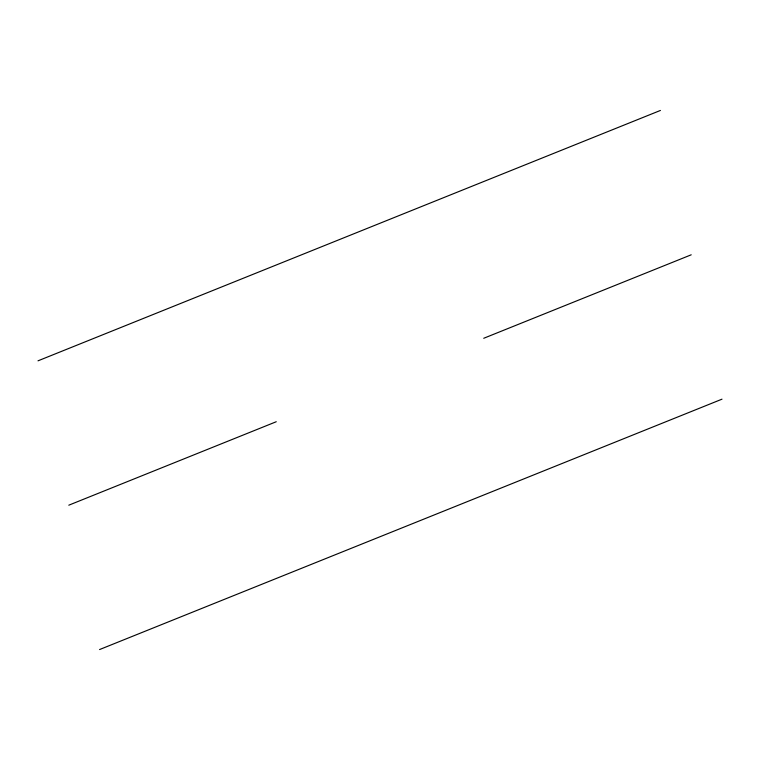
<?xml version="1.0" encoding="UTF-8"?>
<svg xmlns="http://www.w3.org/2000/svg" width="760" height="760" viewBox="0 0 760 760"><rect width="100%" height="100%" fill="white"/><g stroke="black" fill="none" stroke-linecap="round" stroke-linejoin="round"><path stroke-width="1.14" d="M38 360.829L660.421 110.447M68.789 505.191L276.26 421.733M483.73 338.276L691.211 254.809M99.579 649.553L722 399.171"/></g></svg>
